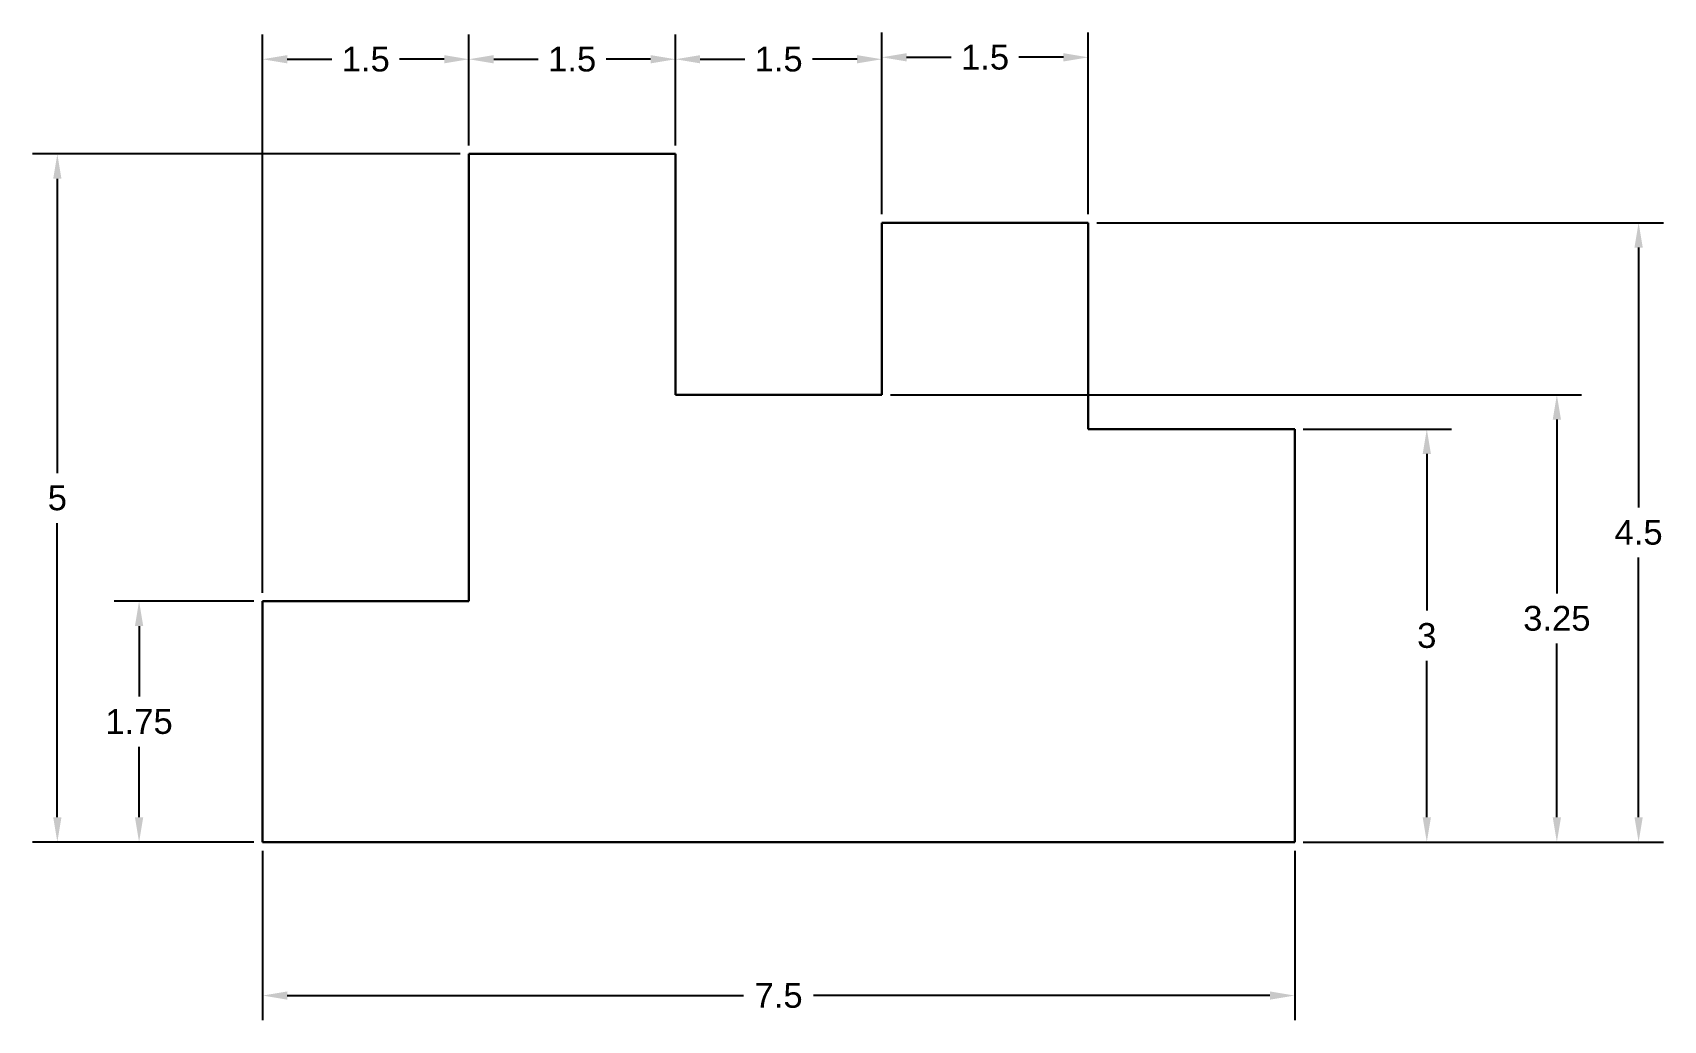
# Model space of a CAD drawing. Header units: inches. Extents: x 28.4 to 40.2, y 21.1 to 28.3.
import ezdxf

# ---------------------------------------------------------------- set-up
doc = ezdxf.new("R2010")
doc.units = ezdxf.units.IN
doc.header["$MEASUREMENT"] = 0
doc.styles.get("Standard").update_dxf_attribs({"font": 'ARIALUNI.ttf'})
doc.dimstyles.get("Standard").update_dxf_attribs({"dimtxt": 0.18, "dimasz": 0.18, "dimexe": 0.18, "dimexo": 0.0625, "dimgap": 0.09, "dimtad": 0, "dimtih": 1, "dimtoh": 1, "dimdec": 4, "dimdsep": 46, "dimtxsty": 'Standard', "dimcen": 0.09, "dimadec": 0, "dimazin": 2, "dimtfac": 1, "dimtdec": 4, "dimtofl": 0, "dimtmove": 0, "dimatfit": 3, "dimfxl": 1, "dimtolj": 1, "dimtzin": 0, "dimarcsym": 0})

# ---------------------------------------------------------------- blocks, each defined once
blk = doc.blocks.new('*D1')
at = {"color": 0, "lineweight": -2, "transparency": 16777216}
for p, q in [((30.051, 22.318), (30.051, 21.086)), ((37.551, 22.318), (37.551, 21.086)), ((30.231, 21.266), (33.547, 21.266)), ((37.371, 21.266), (34.055, 21.266))]:
    blk.add_line(p, q, dxfattribs=at)
at = {"color": 0, "transparency": 16777216}
for points in [[(30.231, 21.296), (30.231, 21.236), (30.051, 21.266)], [(37.371, 21.296), (37.371, 21.236), (37.551, 21.266)]]:
    blk.add_solid(points, dxfattribs=at)
at = {"layer": 'Defpoints', "color": 0, "transparency": 16777216}
for p in [(30.051, 22.381), (37.551, 22.381), (37.551, 21.266)]:
    blk.add_point(p, dxfattribs=at)
at = {"color": 0, "transparency": 16777216, "insert": (33.801, 21.266), "char_height": 0.18, "attachment_point": 5}
blk.add_mtext('\\A1;7.5', dxfattribs=at)
blk = doc.blocks.new('*D2')
at = {"color": 0, "lineweight": -2, "transparency": 16777216}
for p, q in [((29.988, 24.131), (28.974, 24.131)), ((29.154, 23.951), (29.154, 23.438)), ((29.154, 22.561), (29.154, 23.074)), ((29.988, 22.381), (28.974, 22.381))]:
    blk.add_line(p, q, dxfattribs=at)
at = {"color": 0, "transparency": 16777216}
for points in [[(29.124, 23.951), (29.184, 23.951), (29.154, 24.131)], [(29.124, 22.561), (29.184, 22.561), (29.154, 22.381)]]:
    blk.add_solid(points, dxfattribs=at)
at = {"layer": 'Defpoints', "color": 0, "transparency": 16777216}
for p in [(29.154, 24.131), (30.051, 24.131), (30.051, 22.381)]:
    blk.add_point(p, dxfattribs=at)
at = {"color": 0, "transparency": 16777216, "insert": (29.154, 23.256), "char_height": 0.18, "attachment_point": 5}
blk.add_mtext('\\A1;1.75', dxfattribs=at)
blk = doc.blocks.new('*D3')
at = {"color": 0, "lineweight": -2, "transparency": 16777216}
for p, q in [((31.488, 27.381), (28.38, 27.381)), ((28.56, 27.201), (28.56, 25.062)), ((28.56, 22.561), (28.56, 24.699)), ((29.988, 22.381), (28.38, 22.381))]:
    blk.add_line(p, q, dxfattribs=at)
at = {"color": 0, "transparency": 16777216}
for points in [[(28.53, 27.201), (28.59, 27.201), (28.56, 27.381)], [(28.53, 22.561), (28.59, 22.561), (28.56, 22.381)]]:
    blk.add_solid(points, dxfattribs=at)
at = {"layer": 'Defpoints', "color": 0, "transparency": 16777216}
for p in [(28.56, 27.381), (31.551, 27.381), (30.051, 22.381)]:
    blk.add_point(p, dxfattribs=at)
at = {"color": 0, "transparency": 16777216, "insert": (28.56, 24.881), "char_height": 0.18, "attachment_point": 5}
blk.add_mtext('\\A1;5', dxfattribs=at)
blk = doc.blocks.new('*D4')
at = {"color": 0, "lineweight": -2, "transparency": 16777216}
for p, q in [((30.051, 24.193), (30.051, 28.249)), ((31.551, 27.443), (31.551, 28.249)), ((30.231, 28.069), (30.555, 28.069)), ((31.371, 28.069), (31.047, 28.069))]:
    blk.add_line(p, q, dxfattribs=at)
at = {"color": 0, "transparency": 16777216}
for points in [[(30.231, 28.099), (30.231, 28.039), (30.051, 28.069)], [(31.371, 28.099), (31.371, 28.039), (31.551, 28.069)]]:
    blk.add_solid(points, dxfattribs=at)
at = {"layer": 'Defpoints', "color": 0, "transparency": 16777216}
for p in [(31.551, 28.069), (31.551, 27.381), (30.051, 24.131)]:
    blk.add_point(p, dxfattribs=at)
at = {"color": 0, "transparency": 16777216, "insert": (30.801, 28.069), "char_height": 0.18, "attachment_point": 5}
blk.add_mtext('\\A1;1.5', dxfattribs=at)
blk = doc.blocks.new('*D5')
at = {"color": 0, "lineweight": -2, "transparency": 16777216}
for p, q in [((31.551, 27.443), (31.551, 28.249)), ((33.051, 27.443), (33.051, 28.249)), ((31.731, 28.069), (32.055, 28.069)), ((32.871, 28.069), (32.547, 28.069))]:
    blk.add_line(p, q, dxfattribs=at)
at = {"color": 0, "transparency": 16777216}
for points in [[(31.731, 28.099), (31.731, 28.039), (31.551, 28.069)], [(32.871, 28.099), (32.871, 28.039), (33.051, 28.069)]]:
    blk.add_solid(points, dxfattribs=at)
at = {"layer": 'Defpoints', "color": 0, "transparency": 16777216}
for p in [(33.051, 28.069), (31.551, 27.381), (33.051, 27.381)]:
    blk.add_point(p, dxfattribs=at)
at = {"color": 0, "transparency": 16777216, "insert": (32.301, 28.069), "char_height": 0.18, "attachment_point": 5}
blk.add_mtext('\\A1;1.5', dxfattribs=at)
blk = doc.blocks.new('*D6')
at = {"color": 0, "lineweight": -2, "transparency": 16777216}
for p, q in [((33.051, 27.443), (33.051, 28.249)), ((34.551, 26.943), (34.551, 28.249)), ((33.231, 28.069), (33.555, 28.069)), ((34.371, 28.069), (34.047, 28.069))]:
    blk.add_line(p, q, dxfattribs=at)
at = {"color": 0, "transparency": 16777216}
for points in [[(33.231, 28.099), (33.231, 28.039), (33.051, 28.069)], [(34.371, 28.099), (34.371, 28.039), (34.551, 28.069)]]:
    blk.add_solid(points, dxfattribs=at)
at = {"layer": 'Defpoints', "color": 0, "transparency": 16777216}
for p in [(34.551, 28.069), (33.051, 27.381), (34.551, 26.881)]:
    blk.add_point(p, dxfattribs=at)
at = {"color": 0, "transparency": 16777216, "insert": (33.801, 28.069), "char_height": 0.18, "attachment_point": 5}
blk.add_mtext('\\A1;1.5', dxfattribs=at)
blk = doc.blocks.new('*D7')
at = {"color": 0, "lineweight": -2, "transparency": 16777216}
for p, q in [((34.551, 26.943), (34.551, 28.263)), ((36.051, 26.943), (36.051, 28.263)), ((34.731, 28.083), (35.055, 28.083)), ((35.871, 28.083), (35.547, 28.083))]:
    blk.add_line(p, q, dxfattribs=at)
at = {"color": 0, "transparency": 16777216}
for points in [[(34.731, 28.113), (34.731, 28.053), (34.551, 28.083)], [(35.871, 28.113), (35.871, 28.053), (36.051, 28.083)]]:
    blk.add_solid(points, dxfattribs=at)
at = {"layer": 'Defpoints', "color": 0, "transparency": 16777216}
for p in [(36.051, 28.083), (34.551, 26.881), (36.051, 26.881)]:
    blk.add_point(p, dxfattribs=at)
at = {"color": 0, "transparency": 16777216, "insert": (35.301, 28.083), "char_height": 0.18, "attachment_point": 5}
blk.add_mtext('\\A1;1.5', dxfattribs=at)
blk = doc.blocks.new('*D8')
at = {"color": 0, "lineweight": -2, "transparency": 16777216}
for p, q in [((36.113, 26.881), (40.23, 26.881)), ((40.05, 26.701), (40.05, 24.812)), ((40.05, 22.561), (40.05, 24.449)), ((37.613, 22.381), (40.23, 22.381))]:
    blk.add_line(p, q, dxfattribs=at)
at = {"color": 0, "transparency": 16777216}
for points in [[(40.02, 26.701), (40.08, 26.701), (40.05, 26.881)], [(40.02, 22.561), (40.08, 22.561), (40.05, 22.381)]]:
    blk.add_solid(points, dxfattribs=at)
at = {"layer": 'Defpoints', "color": 0, "transparency": 16777216}
for p in [(36.051, 26.881), (40.05, 26.881), (37.551, 22.381)]:
    blk.add_point(p, dxfattribs=at)
at = {"color": 0, "transparency": 16777216, "insert": (40.05, 24.631), "char_height": 0.18, "attachment_point": 5}
blk.add_mtext('\\A1;4.5', dxfattribs=at)
blk = doc.blocks.new('*D9')
at = {"color": 0, "lineweight": -2, "transparency": 16777216}
for p, q in [((34.613, 25.631), (39.636, 25.631)), ((39.456, 25.451), (39.456, 24.188)), ((39.456, 22.561), (39.456, 23.824)), ((37.613, 22.381), (39.636, 22.381))]:
    blk.add_line(p, q, dxfattribs=at)
at = {"color": 0, "transparency": 16777216}
for points in [[(39.426, 25.451), (39.486, 25.451), (39.456, 25.631)], [(39.426, 22.561), (39.486, 22.561), (39.456, 22.381)]]:
    blk.add_solid(points, dxfattribs=at)
at = {"layer": 'Defpoints', "color": 0, "transparency": 16777216}
for p in [(34.551, 25.631), (39.456, 25.631), (37.551, 22.381)]:
    blk.add_point(p, dxfattribs=at)
at = {"color": 0, "transparency": 16777216, "insert": (39.456, 24.006), "char_height": 0.18, "attachment_point": 5}
blk.add_mtext('\\A1;3.25', dxfattribs=at)
blk = doc.blocks.new('*D10')
at = {"color": 0, "lineweight": -2, "transparency": 16777216}
for p, q in [((37.613, 25.381), (38.691, 25.381)), ((38.511, 25.201), (38.511, 24.063)), ((38.511, 22.561), (38.511, 23.699)), ((37.613, 22.381), (38.691, 22.381))]:
    blk.add_line(p, q, dxfattribs=at)
at = {"color": 0, "transparency": 16777216}
for points in [[(38.481, 25.201), (38.541, 25.201), (38.511, 25.381)], [(38.481, 22.561), (38.541, 22.561), (38.511, 22.381)]]:
    blk.add_solid(points, dxfattribs=at)
at = {"layer": 'Defpoints', "color": 0, "transparency": 16777216}
for p in [(37.551, 25.381), (38.511, 25.381), (37.551, 22.381)]:
    blk.add_point(p, dxfattribs=at)
at = {"color": 0, "transparency": 16777216, "insert": (38.511, 23.881), "char_height": 0.18, "attachment_point": 5}
blk.add_mtext('\\A1;3', dxfattribs=at)

msp = doc.modelspace()

# ---------------------------------------------------------------- linework, layer by layer
at = {"lineweight": 30}
for p, q in [((33.05096, 27.38086), (31.55096, 27.38086)), ((31.55096, 27.38086), (31.55096, 24.13086)), ((33.05096, 25.63086), (33.05096, 27.38086)), ((36.05096, 26.88086), (34.55096, 26.88086)), ((34.55096, 26.88086), (34.55096, 25.63086)), ((36.05096, 25.38086), (36.05096, 26.88086)), ((34.55096, 25.63086), (33.05096, 25.63086)), ((37.55096, 25.38086), (36.05096, 25.38086)), ((37.55096, 22.38086), (37.55096, 25.38086)), ((31.55096, 24.13086), (30.05096, 24.13086)), ((30.05096, 24.13086), (30.05096, 22.38086)), ((30.05096, 22.38086), (37.55096, 22.38086))]:
    msp.add_line(p, q, dxfattribs=at)

# ---------------------------------------------------------------- dimensions: what is measured, and where the dimension line sits
for base, p1, p2, picture, middle in [((31.55096, 28.06906), (30.05096, 24.13086), (31.55096, 27.38086), '*D4', (30.80096, 28.06906)), ((33.05096, 28.06906), (31.55096, 27.38086), (33.05096, 27.38086), '*D5', (32.30096, 28.06906)), ((34.55096, 28.06906), (33.05096, 27.38086), (34.55096, 26.88086), '*D6', (33.80096, 28.06906)), ((36.05096, 28.08255), (34.55096, 26.88086), (36.05096, 26.88086), '*D7', (35.30096, 28.08255)), ((37.55096, 21.26562), (30.05096, 22.38086), (37.55096, 22.38086), '*D1', (33.80096, 21.26562))]:
    dim = msp.add_linear_dim(base=base, p1=p1, p2=p2, dimstyle='Standard')
    dim.commit()
    dim.dimension.update_dxf_attribs({"geometry": picture, "text_midpoint": middle})
for base, p1, p2, picture, middle in [((28.56045, 27.38086), (30.05096, 22.38086), (31.55096, 27.38086), '*D3', (28.56045, 24.88086)), ((40.05007, 26.88086), (37.55096, 22.38086), (36.05096, 26.88086), '*D8', (40.05007, 24.63086)), ((39.45602, 25.63086), (37.55096, 22.38086), (34.55096, 25.63086), '*D9', (39.45602, 24.00586)), ((38.51092, 25.38086), (37.55096, 22.38086), (37.55096, 25.38086), '*D10', (38.51092, 23.88086)), ((29.15432, 24.13086), (30.05096, 22.38086), (30.05096, 24.13086), '*D2', (29.15432, 23.25586))]:
    dim = msp.add_linear_dim(base=base, p1=p1, p2=p2, angle=90, dimstyle='Standard')
    dim.commit()
    dim.dimension.update_dxf_attribs({"geometry": picture, "text_midpoint": middle})

doc.saveas('drawing.dxf')
